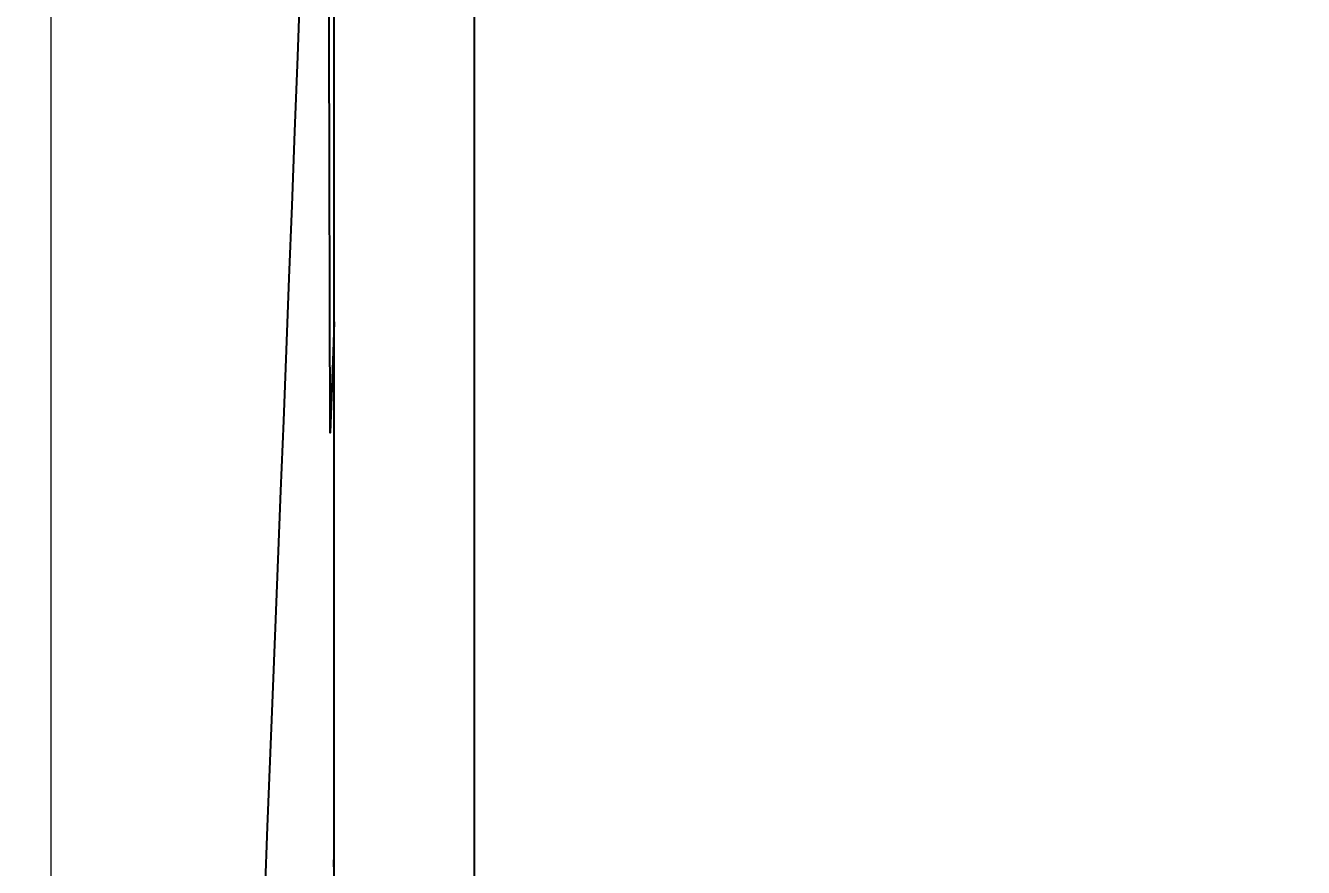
# Model space of a CAD drawing. Extents: x 16296684858 to 16296688009, y -37409618718 to -37409616409.
# Drawn here: x 16296686643.2 to 16296686843.7, y -37409617930.8 to -37409617798.8 of the extents above; entities that cross this region are included whole.
import ezdxf

# ---------------------------------------------------------------- set-up
doc = ezdxf.new("R2010")
doc.units = 0
doc.header["$LTSCALE"] = 10
doc.header["$MEASUREMENT"] = 0
doc.header["$PDMODE"] = 3
doc.header["$PDSIZE"] = -10
doc.layers.get('0').update_dxf_attribs({"linetype": 'CONTINUOUS'})
doc.layers.get('DEFPOINTS').update_dxf_attribs({"linetype": 'CONTINUOUS'})
doc.styles.add('Daelim Dimension', font='')
doc.styles.get('Daelim Dimension').set_extended_font_data('나눔고딕')
doc.dimstyles.new('DEFAULT', dxfattribs={"dimscale": 2, "dimtxt": 2, "dimasz": 2, "dimexe": 0, "dimexo": 2, "dimgap": 1, "dimtad": 1, "dimdec": 1, "dimzin": 9, "dimdsep": 46, "dimtxsty": 'Daelim Dimension', "dimcen": 0.5, "dimclrd": 252, "dimclre": 252, "dimclrt": 3, "dimadec": 1, "dimazin": 0, "dimtfac": 1, "dimtdec": 1, "dimtix": 1, "dimtmove": 0, "dimatfit": 3, "dimfxl": 1, "dimtolj": 1, "dimtzin": 1, "dimlwd": 9, "dimlwe": 9, "dimarcsym": 0})

# ---------------------------------------------------------------- blocks, each defined once
blk = doc.blocks.new('*D13')
at = {"color": 5, "lineweight": 9, "ltscale": 0.5, "transparency": 16777216}
for p, q in [((16296686643.23719, -37409617535.35121), (16296686554.64207, -37409617535.35121)), ((16296686556.64207, -37409617543.35121), (16296686556.64207, -37409618194.14514)), ((16296686643.23719, -37409618202.14514), (16296686554.64207, -37409618202.14514))]:
    blk.add_line(p, q, dxfattribs=at)
at = {"color": 5, "ltscale": 0.5, "transparency": 16777216}
for points in [[(16296686555.30873, -37409617543.35121), (16296686557.9754, -37409617543.35121), (16296686556.64207, -37409617535.35121)], [(16296686555.30873, -37409618194.14514), (16296686557.9754, -37409618194.14514), (16296686556.64207, -37409618202.14514)]]:
    blk.add_solid(points, dxfattribs=at)
at = {"layer": 'DEFPOINTS', "color": 0, "ltscale": 0.5, "transparency": 16777216}
for p in [(16296686647.23719, -37409617535.35121), (16296686556.64207, -37409618202.14514), (16296686647.23719, -37409618202.14514)]:
    blk.add_point(p, dxfattribs=at)
at = {"color": 7, "ltscale": 0.5, "transparency": 16777216, "insert": (16296686543.75507, -37409617868.74818), "char_height": 20, "attachment_point": 5, "rotation": 90, "style": 'Daelim Dimension'}
blk.add_mtext('\\A1;870', dxfattribs=at)
blk = doc.blocks.new('*D16')
at = {"color": 5, "lineweight": 9, "ltscale": 0.5, "transparency": 16777216}
for p, q in [((16296686685.13718, -37409617494.464821), (16296686466.86311, -37409617494.464821)), ((16296686468.86311, -37409617502.464821), (16296686468.86311, -37409618194.145073)), ((16296686660.62834, -37409618202.145073), (16296686466.86311, -37409618202.145073))]:
    blk.add_line(p, q, dxfattribs=at)
at = {"color": 5, "ltscale": 0.5, "transparency": 16777216}
for points in [[(16296686467.529779, -37409617502.464821), (16296686470.19644, -37409617502.464821), (16296686468.86311, -37409617494.464821)], [(16296686467.529779, -37409618194.145073), (16296686470.19644, -37409618194.145073), (16296686468.86311, -37409618202.145073)]]:
    blk.add_solid(points, dxfattribs=at)
at = {"layer": 'DEFPOINTS', "color": 0, "ltscale": 0.5, "transparency": 16777216}
for p in [(16296686689.13718, -37409617494.464821), (16296686468.86311, -37409618202.145073), (16296686664.62834, -37409618202.145073)]:
    blk.add_point(p, dxfattribs=at)
at = {"color": 7, "ltscale": 0.5, "transparency": 16777216, "insert": (16296686455.97611, -37409617848.304947), "char_height": 20, "attachment_point": 5, "rotation": 90, "style": 'Daelim Dimension'}
blk.add_mtext('\\A1;908', dxfattribs=at)
blk = doc.blocks.new('*D18')
at = {"color": 5, "lineweight": 9, "ltscale": 0.5, "transparency": 16777216}
for p, q in [((16296686647.237181, -37409618005.826988), (16296686647.237181, -37409617114.689346)), ((16296687202.637119, -37409617350.312553), (16296687202.637119, -37409617114.689346)), ((16296686655.237181, -37409617116.689346), (16296687194.637119, -37409617116.689346))]:
    blk.add_line(p, q, dxfattribs=at)
at = {"color": 5, "ltscale": 0.5, "transparency": 16777216}
for points in [[(16296686655.237181, -37409617115.356018), (16296686655.237181, -37409617118.02269), (16296686647.237181, -37409617116.689346)], [(16296687194.637119, -37409617115.356018), (16296687194.637119, -37409617118.02269), (16296687202.637119, -37409617116.689346)]]:
    blk.add_solid(points, dxfattribs=at)
at = {"layer": 'DEFPOINTS', "color": 0, "ltscale": 0.5, "transparency": 16777216}
for p in [(16296687202.637119, -37409617116.689346), (16296687202.637119, -37409617354.312553), (16296686647.237181, -37409618009.826988)]:
    blk.add_point(p, dxfattribs=at)
at = {"color": 7, "ltscale": 0.5, "transparency": 16777216, "insert": (16296686924.937149, -37409617103.916817), "char_height": 20, "attachment_point": 5, "style": 'Daelim Dimension'}
blk.add_mtext('\\A1;555', dxfattribs=at)

msp = doc.modelspace()

# ---------------------------------------------------------------- linework, layer by layer
at = {"color": 7, "linetype": 'Continuous'}
for p, q in [((16296686691.637171, -37409618074.221809), (16296686691.637171, -37409617777.067978)), ((16296686713.637171, -37409618074.221809), (16296686713.637171, -37409617777.067978)), ((16296686691.55591, -37409617930.73555), (16296686691.6469, -37409617928.476517))]:
    msp.add_line(p, q, dxfattribs=at)
for points in [[(16296686691.637171, -37409617845.240219), (16296686691.52515, -37409617848.483948), (16296686691.030331, -37409617862.640129), (16296686690.53858, -37409617676.560089), (16296686690.05122, -37409617690.227188), (16296686689.568821, -37409617703.641998), (16296686689.09153, -37409617716.813232), (16296686688.619209, -37409617729.755234), (16296686688.453421, -37409617734.267967)], [(16296686686.864941, -37409617777.096764), (16296686686.77071, -37409617779.615913), (16296686686.3165, -37409617791.689392), (16296686685.86552, -37409617803.610291), (16296686685.41811, -37409617815.371979), (16296686684.97456, -37409617826.967751), (16296686684.53503, -37409617838.395363), (16296686684.099369, -37409617849.660057), (16296686683.66749, -37409617860.766747), (16296686683.23925, -37409617871.720253), (16296686682.81432, -37409617882.531464), (16296686682.39229, -37409617893.212852), (16296686681.97332, -37409617903.762497), (16296686681.557791, -37409617914.173782), (16296686681.14566, -37409617924.449097), (16296686680.73694, -37409617934.590607)]]:
    msp.add_lwpolyline(points, dxfattribs=at)

# ---------------------------------------------------------------- dimensions: what is measured, and where the dimension line sits
at = {"ltscale": 0.5}
dim = msp.add_linear_dim(base=(16296687202.637119, -37409617116.689346), p1=(16296686647.237181, -37409618009.826988), p2=(16296687202.637119, -37409617354.312553), dimstyle='DEFAULT', override={"dimtxt": 10, "dimasz": 4, "dimexe": 1, "dimdec": 0, "dimclrd": 5, "dimclre": 5, "dimclrt": 7}, dxfattribs=at)
dim.commit()
dim.dimension.update_dxf_attribs({"geometry": '*D18', "text_midpoint": (16296686924.937149, -37409617103.916817)})
for base, p1, p2, text, picture, middle in [((16296686468.86311, -37409618202.145073), (16296686689.137171, -37409617494.464813), (16296686664.62833, -37409618202.145058), '908', '*D16', (16296686468.8631, -37409617848.304947)), ((16296686556.642071, -37409618202.145142), (16296686647.237181, -37409617535.351196), (16296686647.237181, -37409618202.145126), '870', '*D13', (16296686556.64205, -37409617868.748177))]:
    dim = msp.add_linear_dim(base=base, p1=p1, p2=p2, angle=90, text=text, dimstyle='DEFAULT', override={"dimtxt": 10, "dimasz": 4, "dimexe": 1, "dimdec": 0, "dimclrd": 5, "dimclre": 5, "dimclrt": 7}, dxfattribs=at)
    dim.commit()
    dim.dimension.update_dxf_attribs({"geometry": picture, "text_midpoint": middle, "dimtype": 160})

doc.saveas('drawing.dxf')
